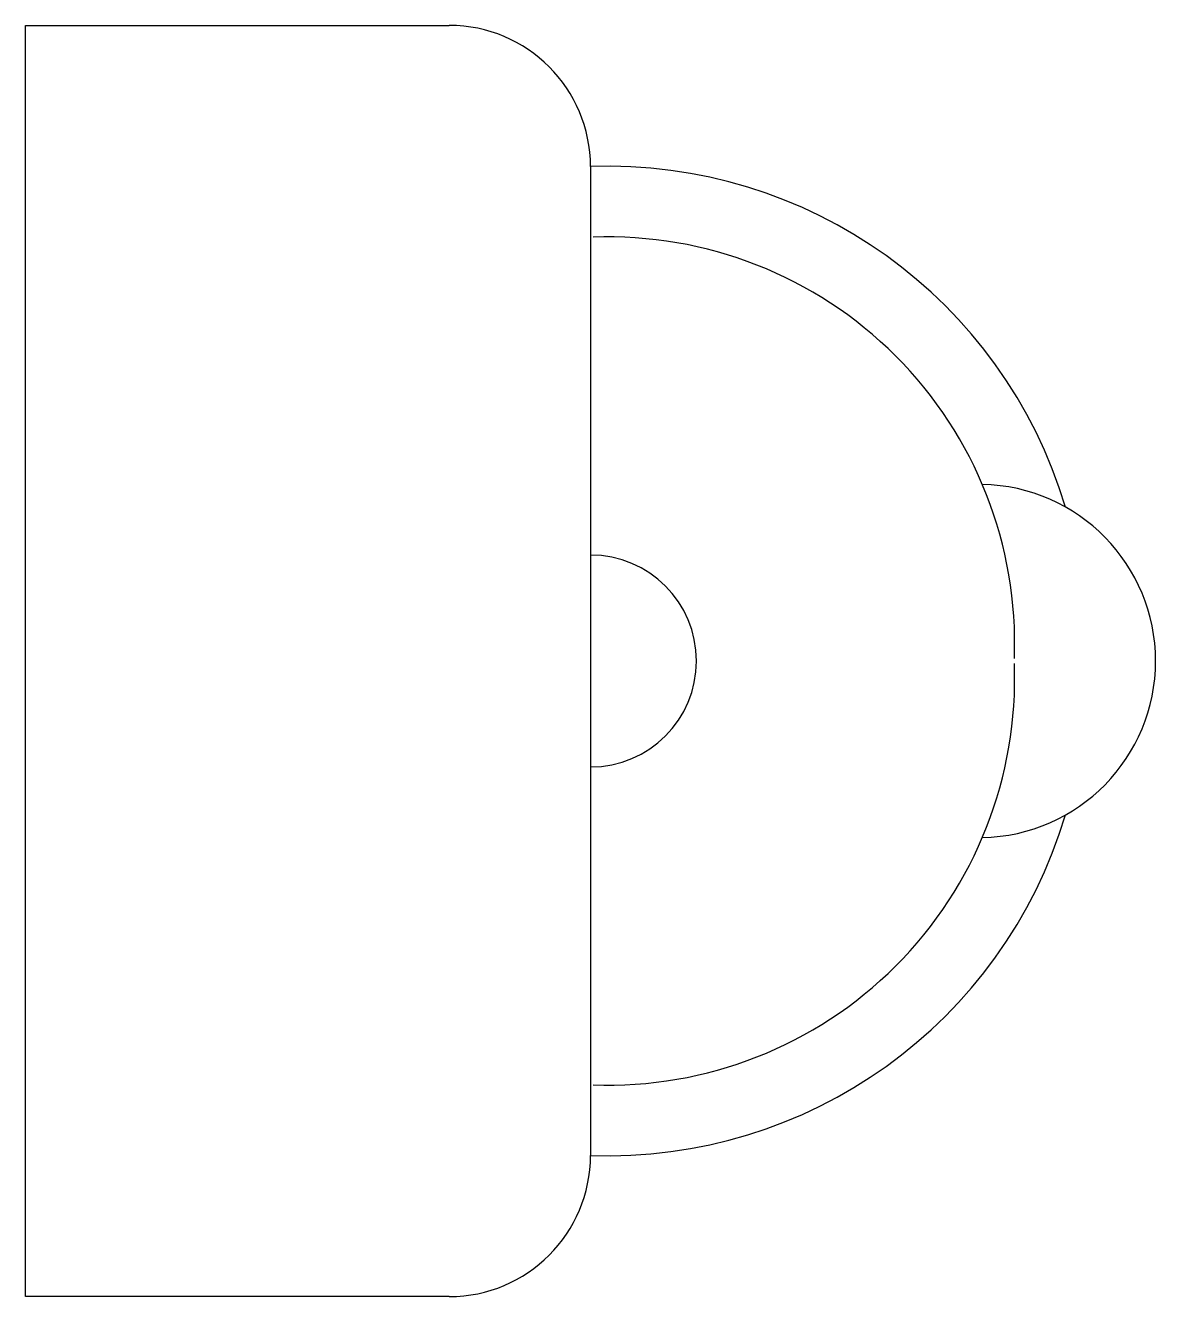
# Model space of a CAD drawing. Extents: x 1395.3 to 1411.3, y 210.1 to 228.1.
import ezdxf

# ---------------------------------------------------------------- set-up
doc = ezdxf.new("R2010")
doc.units = 0
doc.header["$LTSCALE"] = 0.125
doc.header["$MEASUREMENT"] = 0
doc.layers.get('0').update_dxf_attribs({"linetype": 'CONTINUOUS'})
doc.styles.add('ATT', font='txt')

# ---------------------------------------------------------------- blocks, each defined once
blk = doc.blocks.new('15PURN02')
for p, q in [((0, 9), (6, 9)), ((0, -9), (0, 9)), ((8, 7), (8, -7)), ((6, -9), (0, -9))]:
    blk.add_line(p, q)
for centre, radius, start, end in [((6, 7), 2, 0, 90), ((8.25, 0.25), 6.755, 16.6069, 92.1211), ((8.25, 0.25), 5.755, 357.8789, 92.1211), ((13.5, 0), 2.5, 271.0707, 88.9293), ((8, 0), 1.5, 270, 90), ((8.25, -0.25), 5.755, 267.8789, 2.1211), ((8.25, -0.25), 6.755, 267.8789, 343.3931), ((6, -7), 2, 270, 0)]:
    blk.add_arc(centre, radius, start, end)
at = {"style": 'ATT'}
for tag, p, flags in [('ITEM', (0, -21), 3), ('ROOM_NUMBER', (0, -30), 1)]:
    blk.add_attdef(tag, p, '', height=6, dxfattribs=dict(at, flags=flags))

msp = doc.modelspace()

# ---------------------------------------------------------------- block references
msp.add_blockref('15PURN02', (1395.336, 219.125))

doc.saveas('drawing.dxf')
